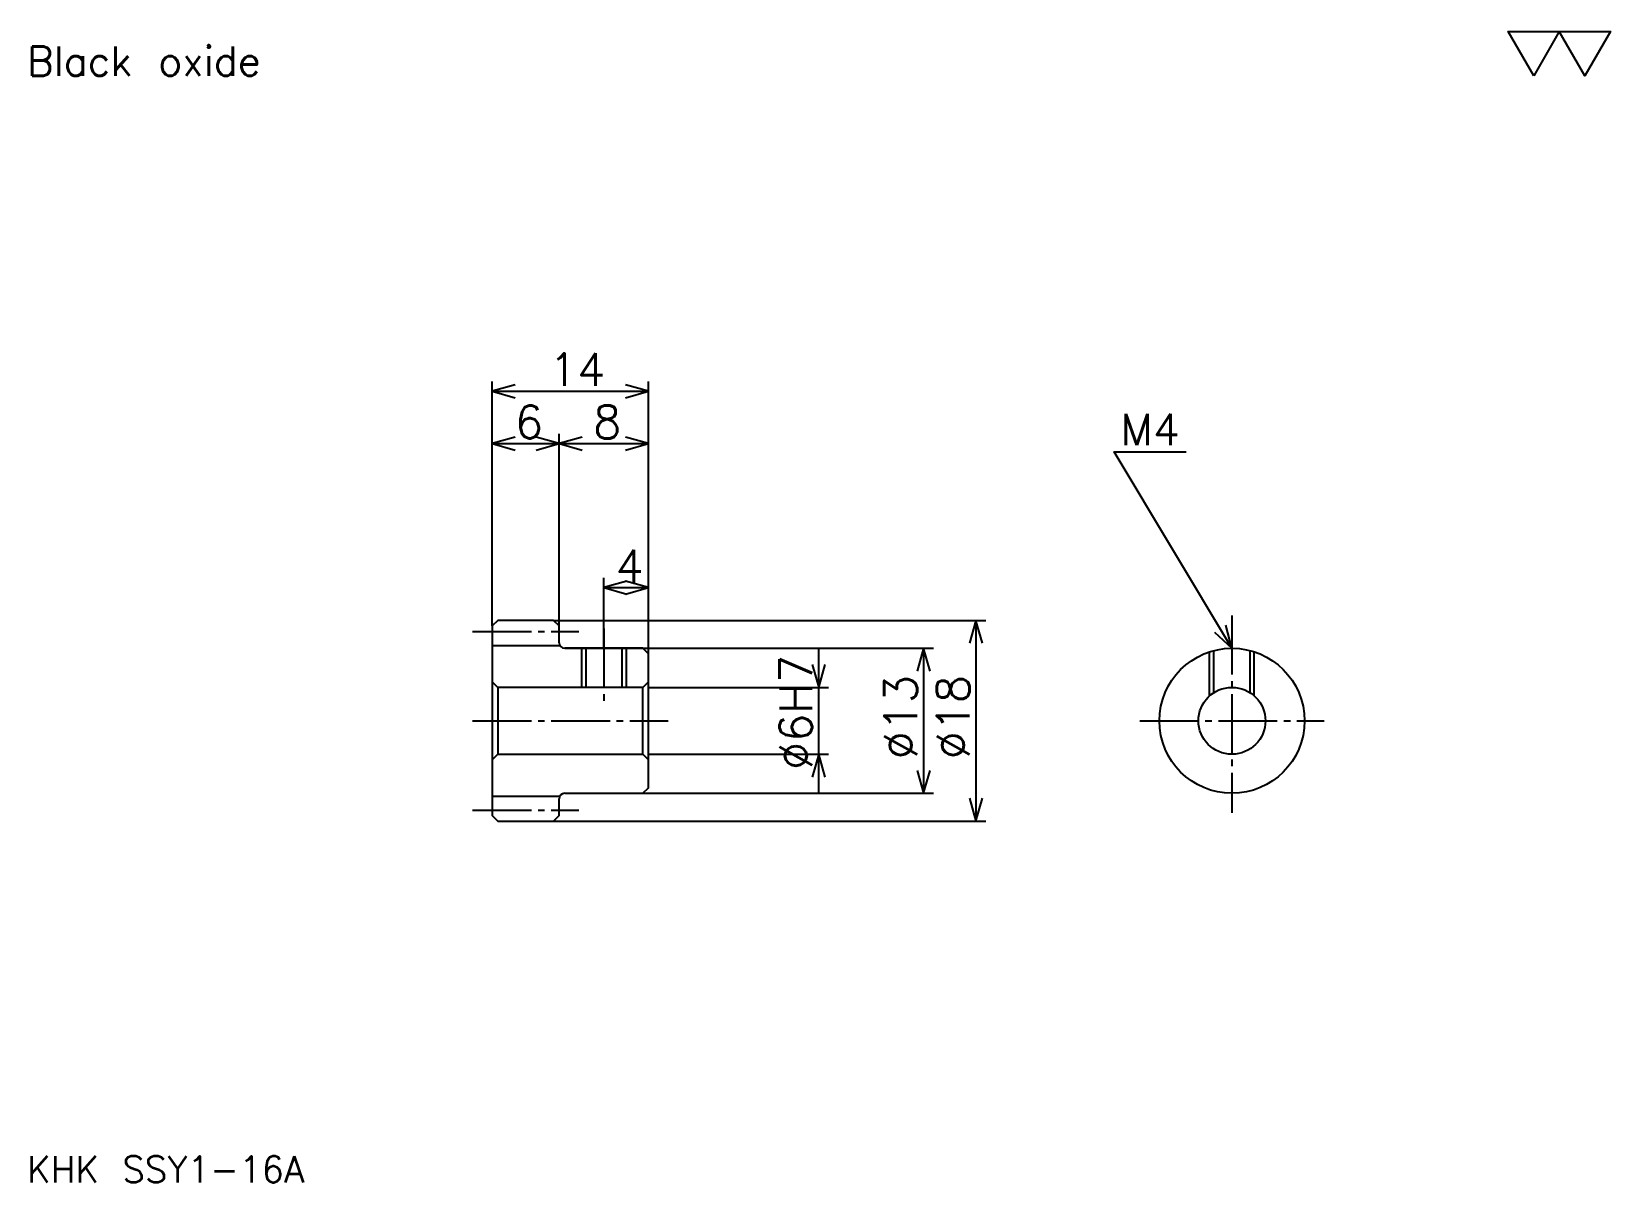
# Model space of a CAD drawing. Extents: x 6 to 148, y 6 to 110.
import ezdxf

# ---------------------------------------------------------------- set-up
doc = ezdxf.new("R2010")
doc.units = 0
doc.linetypes.add('DASHDOT', pattern=[7.04348, 5.282609, -0.586957, 0.586957, -0.586957])
doc.layers.get('0').update_dxf_attribs({"linetype": 'CONTINUOUS'})
doc.layers.add('DASHDOT', color=6, linetype='DASHDOT')
doc.styles.add('KANJI', font='TXT', dxfattribs={"bigfont": 'BIGFONT'})

msp = doc.modelspace()

# ---------------------------------------------------------------- linework, layer by layer
at = {"color": 5}
for p, q in [((47.54348, 56.836956), (47.54348, 78.260864)), ((61.54348, 56.836956), (61.54348, 78.260864)), ((47.54348, 77.380432), (61.54348, 77.380432)), ((53.54348, 56.836956), (53.54348, 73.565216)), ((47.54348, 72.684784), (53.54348, 72.684784)), ((53.54348, 72.684784), (61.54348, 72.684784)), ((57.54348, 56.836956), (57.54348, 60.652172)), ((57.54348, 59.771736), (61.54348, 59.771736)), ((47.54348, 56.336956), (47.54348, 56.836956)), ((53.04348, 56.836956), (61.54348, 56.836956)), ((53.54348, 56.336956), (53.54348, 56.836956)), ((57.54348, 54.336956), (57.54348, 56.836956)), ((61.54348, 56.836956), (91.771744, 56.836956)), ((61.54348, 53.836956), (61.54348, 56.836956)), ((90.891304, 56.836956), (90.891304, 38.836956)), ((54.04348, 54.336956), (61.54348, 54.336956)), ((61.54348, 54.336956), (87.076096, 54.336956)), ((76.804352, 41.315216), (76.804352, 54.358696)), ((86.195656, 54.336956), (86.195656, 41.336956)), ((61.54348, 50.836956), (77.684784, 50.836956)), ((61.54348, 44.836956), (77.684784, 44.836956)), ((54.04348, 41.336956), (61.54348, 41.336956)), ((61.54348, 41.336956), (87.076096, 41.336956)), ((53.04348, 38.836956), (61.54348, 38.836956)), ((61.54348, 38.836956), (91.771744, 38.836956))]:
    msp.add_line(p, q, dxfattribs=at)
at = {"color": 4}
for p, q in [((47.54348, 54.586956), (53.54348, 54.586956)), ((61.04348, 50.836956), (61.54348, 51.336956)), ((48.04348, 50.836956), (48.04348, 44.836956)), ((61.04348, 44.836956), (61.54348, 44.336956)), ((47.54348, 41.086956), (53.54348, 41.086956))]:
    msp.add_line(p, q, dxfattribs=at)
at = {"color": 7}
msp.add_lwpolyline([(140.869568, 105.652176), (138.580444, 109.620003), (147.736954, 109.620003), (145.44783, 105.652176), (143.158691, 109.620003), (140.869568, 105.652176)], dxfattribs=at)
at = {"color": 5}
for points in [[(49.597828, 77.967392), (47.54348, 77.380432), (49.597828, 76.79348)], [(59.489132, 76.79348), (61.54348, 77.380432), (59.489132, 77.967392)], [(49.597828, 73.271736), (47.54348, 72.684784), (49.597828, 72.097824)], [(51.489132, 72.097824), (53.54348, 72.684784), (51.489132, 73.271736)], [(55.597828, 73.271736), (53.54348, 72.684784), (55.597828, 72.097824)], [(59.489132, 72.097824), (61.54348, 72.684784), (59.489132, 73.271736)], [(113.826088, 54.336956), (103.260872, 71.945648), (109.717392, 71.945648)], [(59.597828, 60.358696), (57.54348, 59.771736), (59.597828, 59.184784)], [(59.489132, 59.184784), (61.54348, 59.771736), (59.489132, 60.358696)], [(91.478256, 54.782608), (90.891304, 56.836956), (90.304352, 54.782608)], [(112.265823, 55.796558), (113.826088, 54.336956), (113.272446, 56.400532)], [(86.782608, 52.282608), (86.195656, 54.336956), (85.608704, 52.282608)], [(76.217392, 52.891304), (76.804352, 50.836956), (77.391304, 52.891304)], [(77.391304, 42.782608), (76.804352, 44.836956), (76.217392, 42.782608)], [(85.608704, 43.391304), (86.195656, 41.336956), (86.782608, 43.391304)], [(90.304352, 40.891304), (90.891304, 38.836956), (91.478256, 40.891304)]]:
    msp.add_lwpolyline(points, dxfattribs=at)
at = {"color": 4}
for points in [[(53.54348, 54.836956), (53.54348, 56.336956), (53.04348, 56.836956), (48.04348, 56.836956), (47.54348, 56.336956), (47.54348, 44.336956)], [(54.04348, 41.336956), (61.04348, 41.336956), (61.54348, 41.836956), (61.54348, 53.836956), (61.04348, 54.336956), (54.04348, 54.336956)], [(55.54348, 54.336956), (55.54348, 50.836956)], [(55.923481, 54.336956), (55.923481, 50.836956)], [(59.163479, 54.336956), (59.163479, 50.836956)], [(59.54348, 54.336956), (59.54348, 50.836956)], [(111.826088, 50.073025), (111.826088, 54.021614)], [(112.206085, 50.36195), (112.206085, 54.131844)], [(115.446091, 50.36195), (115.446091, 54.131844)], [(115.826088, 50.073025), (115.826088, 54.021614)], [(47.54348, 44.336956), (48.04348, 44.836956), (61.04348, 44.836956), (61.04348, 50.836956), (48.04348, 50.836956), (47.54348, 51.336956)], [(47.54348, 44.336956), (47.54348, 39.336956), (48.04348, 38.836956), (53.04348, 38.836956), (53.54348, 39.336956), (53.54348, 40.836956)]]:
    msp.add_lwpolyline(points, dxfattribs=at)
for radius in [6.5, 3]:
    msp.add_circle((113.826088, 47.836956), radius, dxfattribs=at)
for centre, start, end in [((54.04348, 54.836956), 180, 270), ((54.04348, 40.836956), 90, 180)]:
    msp.add_arc(centre, 0.5, start, end, dxfattribs=at)
at = {"layer": 'DASHDOT', "color": 7}
for p, q in [((113.826088, 57.27174), (113.826088, 39.576088)), ((45.782612, 55.836956), (55.304348, 55.836956)), ((45.782612, 47.836956), (63.304352, 47.836956)), ((105.565216, 47.836956), (122.08696, 47.836956)), ((45.782612, 39.836956), (55.304348, 39.836956))]:
    msp.add_line(p, q, dxfattribs=at)
msp.add_lwpolyline([(57.54348, 56.097824), (57.54348, 49.076088)], dxfattribs=at)

# ---------------------------------------------------------------- texts
at = {"color": 7, "style": 'KANJI'}
for s, height, p in [('Black oxide', 2.641304, (5.869565, 105.652176)), ('14', 2.934783, (52.635872, 77.849998)), ('6', 2.934783, (49.589676, 73.154343)), ('8', 2.934783, (56.589676, 73.154343)), ('M4', 2.817391, (103.847824, 72.532608)), ('4', 2.934783, (58.589676, 60.241302)), ('KHK SSY1-16A', 2.347826, (5.869565, 6.456522))]:
    msp.add_text(s, height=height, dxfattribs=at).set_placement(p)
for s, p in [('%%c6H7', (76.217392, 43.434784)), ('%%c13', (85.608704, 44.388588)), ('%%c18', (90.304352, 44.388588))]:
    msp.add_text(s, height=2.934783, rotation=90, dxfattribs=at).set_placement(p)

doc.saveas('drawing.dxf')
